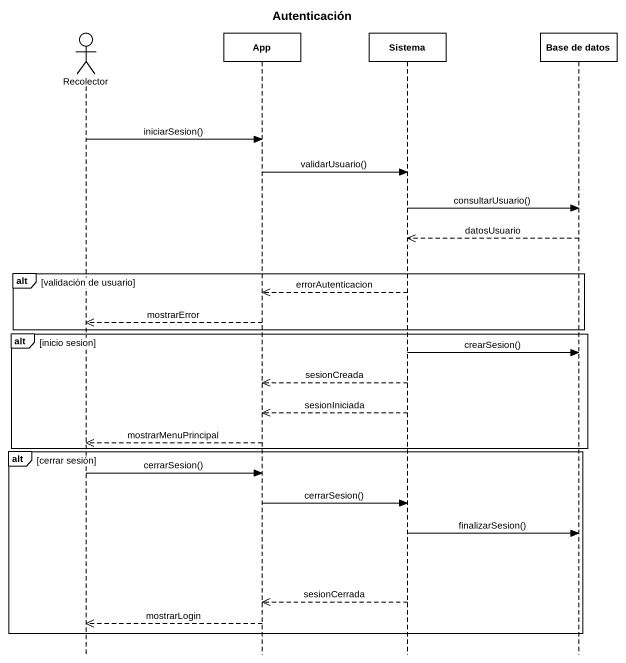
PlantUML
@startuml
title Autenticación
hide footbox
actor Recolector
participant App
participant Sistema
participant "Base de datos" as Base_de_datos

Recolector -> App : iniciarSesion()
App -> Sistema : validarUsuario()
Sistema -> Base_de_datos : consultarUsuario()
Base_de_datos -->> Sistema : datosUsuario
alt validación de usuario
  Sistema -->> App : errorAutenticacion
  App -->> Recolector : mostrarError
end
alt inicio sesion
  Sistema -> Base_de_datos : crearSesion()
  Sistema -->> App : sesionCreada
  Sistema -->> App : sesionIniciada
  App -->> Recolector : mostrarMenuPrincipal
end
alt cerrar sesión
  Recolector -> App : cerrarSesion()
  App -> Sistema : cerrarSesion()
  Sistema -> Base_de_datos : finalizarSesion()
  Sistema -->> App : sesionCerrada
  App -->> Recolector : mostrarLogin
end
@enduml
